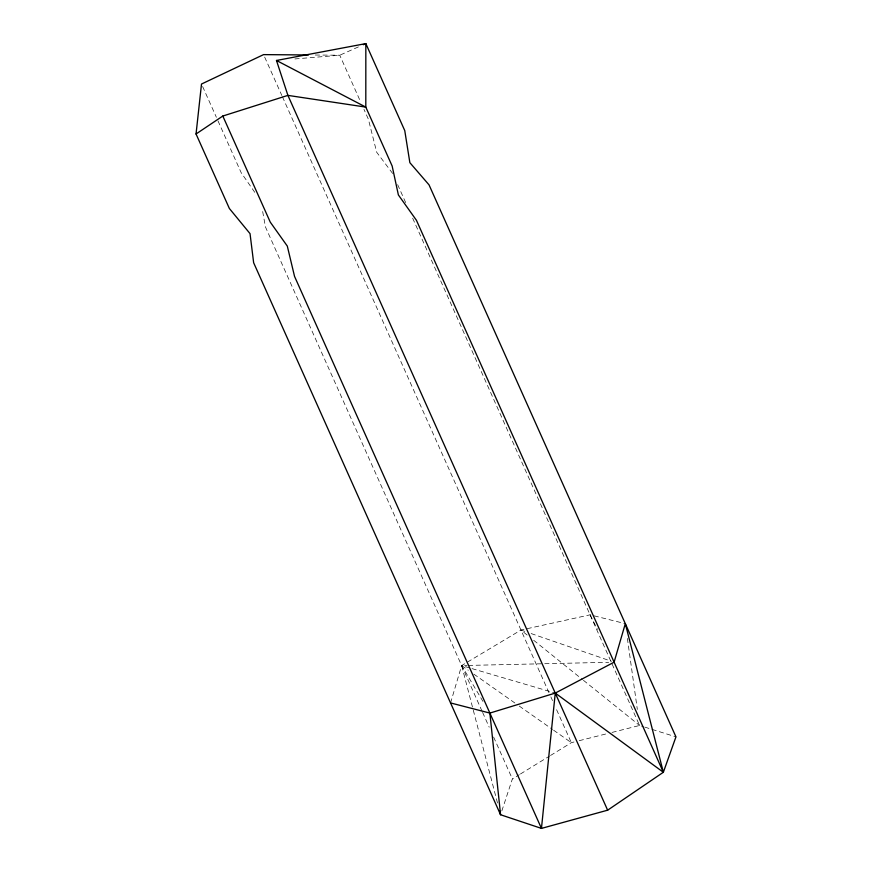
<?xml version="1.0" encoding="UTF-8"?>
<svg xmlns="http://www.w3.org/2000/svg" width="872" height="872" viewBox="0 0 872 872"><rect width="100%" height="100%" fill="white"/><g stroke="black" fill="none" stroke-linecap="round" stroke-linejoin="round"><path stroke-width="0.65" stroke-dasharray="4.36 3.27" d="M450.552 702.941L461.648 665.565L520.966 630.042L590.082 614.825L625.311 623.665M501.836 810.916L512.365 778.958L519.309 774.685M520.464 773.976L549.371 756.188M550.526 755.479L571.345 742.672L573.972 742.007M358.381 46.925L339.753 55.219L292.632 59.133M579.215 740.688L606.77 733.744M612.024 732.426L639.568 725.471L643.471 726.692M497.498 802.981L461.648 665.565L467.087 665.445M468.449 665.412L608.667 662.306M315.261 55.023L339.753 55.219L360.67 101.98M482.99 701.48L461.648 665.565L470.749 668.235M472.046 668.628L555.257 693.087M644.768 727.106L675.953 736.873M524.791 631.372L520.966 630.042L527.32 635.165M531.168 633.573L611.555 661.303M461.648 665.565L468.297 670.241M473.834 674.132L514.829 702.952M519.265 706.069L552.51 729.428M553.611 730.213L571.345 742.672L555.846 708.02M533.675 640.277L582.387 679.462M583.444 680.313L639.568 725.471L639.198 722.801M392.651 173.474L376.715 152.284L368.376 119.213L363.973 109.36M254.755 192.309L241.173 172.689L216.932 118.505M590.082 614.825L597.473 629.399M397.654 184.657L405.992 203.307M412.674 218.229L639.568 725.471M264.674 57.094L281.852 95.517M282.408 96.748L550.308 695.638M550.864 696.881L552.521 700.598M202.609 86.492L216.376 117.273M482.042 711.171L265.448 226.949L262.178 208.8M482.598 712.402L489.214 727.193M493.617 737.047L512.365 778.958M627.382 638.402L637.323 709.405"/><path stroke-width="1.31" d="M607.642 810.186L287.902 95.386L276.479 60.473L365.837 43.6L404.761 130.604L409.862 162.672L429.035 184.864L675.953 736.873L663.352 772.265L607.642 810.186L541.458 828.4L500.572 814.753L253.643 262.745L250.035 233.642L229.369 208.484L196.047 133.983L201.508 84.028L263.562 54.62L308.459 54.969M196.047 133.983L222.807 116.041L287.902 95.386L365.804 107.103L392.149 165.996L398.373 194.925L416.424 220.267L663.352 772.265L555.257 693.087L489.868 713.078L450.552 702.941M363.352 44.712L365.837 43.6L365.804 107.103L276.479 60.473M222.807 116.041L270.266 222.131L287.302 246.078L294.54 276.391L541.458 828.4L555.257 693.087L614.106 662.186L625.311 623.665L663.352 772.265M499.547 810.829L500.572 814.753L489.868 713.078"/></g></svg>
